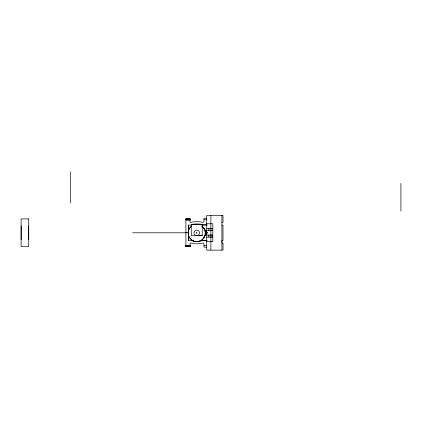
<?xml version="1.0" encoding="UTF-8"?>
<svg xmlns="http://www.w3.org/2000/svg" width="422" height="422" viewBox="0 0 422 422"><rect width="100%" height="100%" fill="white"/><g stroke="black" fill="none" stroke-linecap="round" stroke-linejoin="round"><path stroke-width="0.63" d="M206.722 241.395L206.026 240.704L202.418 240.704A22.556 22.556 0 0 1 191.314 240.704L191.314 240.355L188.502 240.355L188.513 235.903M188.528 229.542L188.539 225.09L191.314 225.09L191.314 224.604A22.556 22.556 0 0 1 202.418 224.604L206.026 224.604L206.722 223.908M205.292 234.02L205.208 231.325L205.245 232.401M203.499 237.681L207.413 232.791L202.697 226.894L202.697 225.158L207.197 225.158M206.722 218.232L203.942 218.232L203.942 221.619L203.251 222.31L202.418 222.31A22.556 22.556 0 0 0 191.314 222.31L190.064 222.31L190.064 218.854L185.902 218.854L185.902 246.601L190.064 246.548M185.902 218.891L190.064 218.891M185.902 219.034L190.064 218.949M185.902 219.134L190.064 219.134M185.902 219.25L190.064 219.25M185.902 219.387L190.064 219.387M185.902 219.54L190.064 219.54M185.902 219.698L190.064 219.698M203.942 219.772L206.722 219.772M185.902 219.873L190.064 219.873M185.902 220.047L190.064 220.047M221.914 222.383L222.995 222.383L222.995 215.442L206.722 215.442L206.722 231.921M206.722 223.771L212.815 223.771L212.815 241.695L206.722 241.695M221.914 225.158L222.995 225.158L222.995 240.424L221.988 240.424L221.988 243.199L223.027 243.199L223.027 250.14L206.722 250.14L206.722 233.656M206.722 228.455L212.815 228.455M206.722 230.533L212.815 230.533M185.902 232.722L187.706 232.722M132.534 232.791L186.397 232.791M205.445 232.791L207.413 232.791M206.722 235.043L212.815 235.043M202.222 235.713L191.261 235.713L191.261 224.609L202.222 224.609L202.222 235.713L197.09 235.692M206.722 237.127L212.815 237.127M207.197 240.424L202.697 240.424L202.697 239.269M185.902 245.393L190.064 245.393M185.902 245.572L190.064 245.572M203.942 245.609L206.722 245.609M185.902 245.741L190.064 245.741M185.902 245.905L190.064 245.905M185.902 246.052L190.064 246.052M185.902 246.19L190.064 246.19M185.902 246.311L190.064 246.311M185.902 246.411L190.064 246.411M185.902 246.49L190.064 246.49M206.722 247.165L203.942 247.165L203.942 243.826L203.251 243.13L202.418 243.13A22.556 22.556 0 0 1 191.314 243.13L190.064 243.13L190.064 246.585M400.9 183.37L400.9 211.132M221.914 215.442L221.914 250.14M211.849 228.455L211.849 230.533M211.849 235.043L211.849 237.127M210.884 215.442L210.884 228.455M210.884 230.533L210.884 235.043M210.884 237.127L210.884 250.14M210.188 228.455L210.188 230.533M210.188 235.043L210.188 237.127M208.8 228.455L208.8 230.533M208.8 235.043L208.8 237.127M188.502 225.09L188.502 240.355M70.321 171.859L70.321 203.087M28.664 225.918L28.664 239.659M21.169 225.918L21.169 239.659M201.811 225.965A8.619 8.619 0 0 1 203.267 238.572A8.619 8.619 0 0 1 190.586 238.968A8.619 8.619 0 0 1 191.25 226.297M194.078 224.741A8.619 8.619 0 0 1 199.406 224.741M201.811 226.076A8.619 8.619 0 0 1 198.889 241.395M194.078 241.247A8.619 8.619 0 0 1 188.729 236.22M188.729 229.874A8.619 8.619 0 0 1 191.25 226.408M194.6 224.699A8.619 8.619 0 0 1 198.889 224.699M196.394 232.912C197.343 233.999 196.942 231.736 196.399 232.865M28.733 218.912L21.1 218.912L21.1 246.67L28.733 246.67L28.733 218.912M195.201 235.249A2.785 2.785 0 0 0 199.522 233.108A2.785 2.785 0 0 0 195.502 230.438A2.785 2.785 0 0 0 195.201 235.249"/></g></svg>
